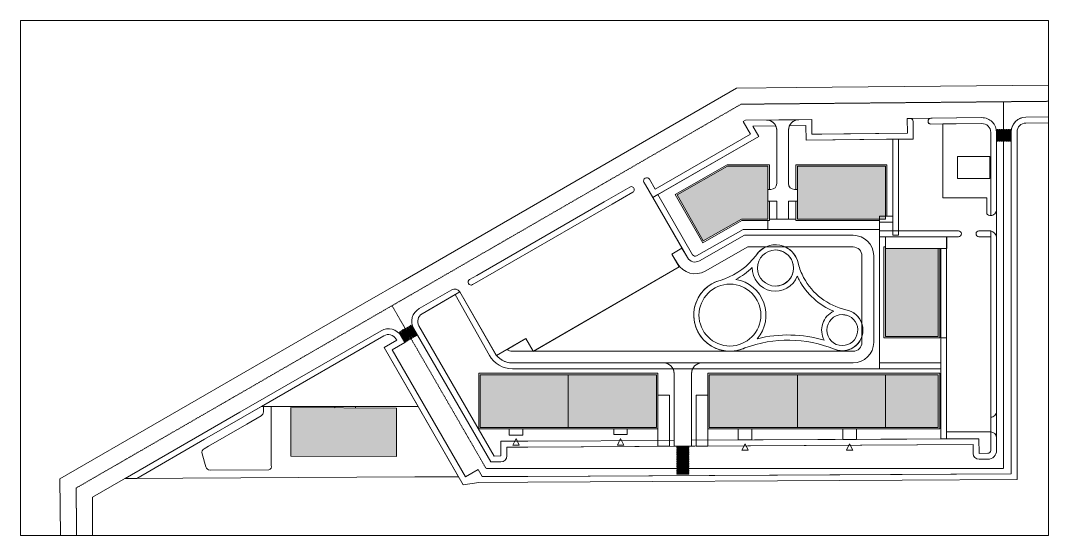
# Model space of a CAD drawing. Header units: millimetres. Extents: x 18162 to 7085488, y 72188 to 247925.
# Drawn here: x 1510062 to 1860112, y 72524 to 247925 of the extents above; entities that cross this region are included whole.
import ezdxf

# ---------------------------------------------------------------- set-up
doc = ezdxf.new("R2010")
doc.units = ezdxf.units.MM
doc.header["$MEASUREMENT"] = 0
doc.linetypes.add('Hidden Line', pattern=[317.5, 211.666667, -105.833333])
doc.layers.add('RENDER_REAL (5)_3_00 ET', color=7, linetype='Continuous')
doc.layers.add('RENDER_REAL (5)_3_Drawing & Figure', color=7, linetype='Continuous')

msp = doc.modelspace()

# ---------------------------------------------------------------- hatches: boundary and pattern name
at = {"layer": 'RENDER_REAL (5)_3_Drawing & Figure', "linetype": 'Continuous', "lineweight": 0}
for points in [[(1764596.7, 198287.8), (1750836.3, 198287.8), (1733659.1, 188519.2), (1742557.4, 172872.4), (1755596.6, 180287.8), (1764596.7, 180287.8)], [(1804596.7, 198287.8), (1774596.7, 198287.8), (1774596.7, 180287.8), (1804596.7, 180287.8)], [(1822596.7, 170288.2), (1804596.7, 170288.2), (1804596.7, 140288.2), (1822596.7, 140288.2)], [(1696596.7, 109288.6), (1696596.7, 127288.6), (1666596.7, 127288.6), (1666596.7, 109288.6)], [(1726596.7, 109288.6), (1726596.7, 127288.6), (1696596.7, 127288.6), (1696596.7, 109288.6)], [(1774596.7, 109288.6), (1774596.7, 127288.6), (1744596.7, 127288.6), (1744596.7, 109288.6)], [(1804596.7, 109288.6), (1804596.7, 127288.6), (1774596.7, 127288.6), (1774596.7, 109288.6)], [(1804596.7, 127288.6), (1804596.7, 109288.6), (1822596.7, 109288.6), (1822596.7, 127288.6)], [(1638117.1, 115933.7), (1602117.4, 116077.3), (1602051.6, 99577.4), (1638051.3, 99433.8)]]:
    msp.add_hatch(color=27, dxfattribs=at).paths.add_polyline_path(points)

# ---------------------------------------------------------------- linework, layer by layer
at = {"layer": 'RENDER_REAL (5)_3_00 ET', "color": 7, "linetype": 'Continuous', "lineweight": 5, "flags": 128}
msp.add_lwpolyline([(1860112.5, 225912.6), (1774204.5, 225101.1), (1753907, 224909.4), (1640309.5, 159308.9), (1627319.9, 151807.6), (1523491.5, 91848.6), (1523616.9, 72524.1)], dxfattribs=at)
at = {"layer": 'RENDER_REAL (5)_3_00 ET', "color": 8, "linetype": 'Hidden Line', "lineweight": 13, "flags": 128}
for points in [[(1860112.5, 220412.3), (1774256.4, 219601.3), (1755405.1, 219423.3), (1643060, 154546), (1630070.4, 147044.7), (1529012.2, 88685.5), (1529117, 72524.1)], [(1636565.2, 150795.4), (1668578.6, 95359.2), (1844812.5, 95359.2), (1844812.5, 220267.8)]]:
    msp.add_lwpolyline(points, dxfattribs=at)
at = {"layer": 'RENDER_REAL (5)_3_00 ET', "color": 7, "linetype": 'Continuous', "lineweight": 5, "flags": 128}
for points in [[(1534617.1, 72524.1), (1534532.8, 85522.3), (1571747.1, 107012.9), (1584736.7, 114514.2), (1632820.8, 142281.9, -0.41421356), (1639651.1, 140452.4), (1640901.4, 138287.5), (1636571.5, 135787), (1661575.7, 92488.2), (1665905.6, 94988.7), (1667308.7, 92559), (1682788.6, 92643.6), (1682843.1, 92643.9), (1847453.3, 93543.4), (1847451.5, 210013.3, -0.41093742), (1852395.5, 215013.1), (1860112.5, 215099.6)], [(1860112.5, 215099.6), (1852395.5, 215013.1, 0.40329022), (1847453.3, 210144.5), (1847453.3, 202074.7), (1847453.3, 93538.2), (1810325.2, 93337.1), (1682843.1, 92643.9), (1682788.6, 92643.6), (1667308.7, 92559), (1665905.6, 94988.7), (1661575.7, 92488.2), (1636571.5, 135787), (1640901.4, 138287.5), (1639651.1, 140452.4, 0.41421356), (1632820.8, 142281.9), (1584736.7, 114514.2), (1571747.1, 107012.9), (1545689.7, 91965.2), (1549689.1, 91965.2), (1572747.3, 105280.9), (1585736.9, 112782.2), (1633821, 140549.9, -0.41421356), (1637919.2, 139452.2), (1638169.2, 139019.3), (1633839.4, 136518.8), (1660844, 89756.1), (1666157.8, 90552.7), (1682799.6, 90643.6), (1682854, 90643.9), (1810325.2, 91340.5), (1849453.3, 91554.3), (1849451.7, 202074.7), (1849451.5, 210013.3, -0.41093742), (1852417.9, 213013.2), (1860112.5, 213099.5)]]:
    msp.add_lwpolyline(points, format="xyb", dxfattribs=at)
for points in [[(1837395.5, 214844.9, -0.41749732), (1842451.5, 209845.3), (1842453.1, 104489), (1842453.1, 101499.8, -0.4126183), (1839469.5, 98499.8), (1836480.4, 98483.5, -0.41421356), (1834469.5, 100472.6), (1834453.1, 103468), (1682788.4, 102643.7), (1675641.4, 102608.9), (1675657.8, 99604.7, -0.41421356), (1673668.8, 97593.8), (1670186, 97574.8), (1643981, 142952.8, -0.41421356), (1645810.5, 149783.1), (1656918.8, 156198, -0.41420588), (1659650.9, 155466.2), (1672164.8, 133823.6), (1682111.7, 139567.8), (1684612.2, 135237.9), (1734405.8, 163992.8), (1731905.4, 168322.7), (1735312.9, 170420.6), (1722867.1, 191972.4), (1722367, 192838.4, -0.39359746), (1722796.6, 194241.2, -0.39359745), (1724226.3, 193912.1), (1726226.7, 190448.2), (1758700.8, 209201.4), (1756200.4, 213531.3), (1756912.2, 213942.4), (1779519.9, 214195.9), (1779575.9, 209196.2), (1782915.7, 209233.6), (1812073.9, 209560.6), (1812017.8, 214560.3)], [(1814039.8, 213571.7, 0.41750165), (1813028.6, 214571.6), (1812017.8, 214560.3), (1812073.9, 209560.6), (1779575.9, 209196.2), (1779519.9, 214195.9), (1756912.2, 213942.4), (1756200.4, 213531.3), (1758700.8, 209201.4), (1726226.7, 190448.2), (1724226.3, 193912.1, 0.93150227), (1722367, 192838.4), (1722867.1, 191972.4), (1725367.5, 187642.6), (1761432.9, 208469.6), (1759411.4, 211970.3), (1767242.5, 212058.1, 0.28666972), (1764097.1, 214022.9), (1775095.8, 214146.2, 0.28502426), (1771939.8, 212110.7), (1777542.4, 212173.6), (1777598.5, 207173.9), (1814095.9, 207583.2), (1814039.8, 212582.8)], [(1775095.8, 214146.2), (1764097.1, 214022.9, -0.41421356), (1767597.1, 210522.9), (1767597.1, 192387.8, -0.41421356), (1765597.1, 190387.8), (1764596.7, 190387.8), (1764596.7, 186387.8), (1767597.1, 186387.8), (1767597.1, 180287.8), (1771597.1, 180287.8), (1771597.1, 186387.8), (1774596.7, 186387.8), (1774596.7, 190387.8), (1773597.1, 190387.8, -0.41421356), (1771597.1, 192387.8), (1771597.1, 210522.9, -0.41421356)], [(1819096.7, 213650.8, -0.4109331), (1820085.5, 214650.8), (1813028.6, 214571.6, -0.41750165), (1814039.8, 213571.7), (1814039.8, 212582.8), (1814039.8, 207508), (1809096.7, 207508), (1809096.7, 185008), (1809096.7, 176288.2), (1829452, 176288.2, -1), (1829452, 174288.2), (1825452, 174288.2), (1825452, 107788.2), (1840452, 107788.2, -0.41420924), (1842453.1, 105788.2), (1842452.9, 114788.2, -0.41421789), (1840452.9, 112788.2), (1840452, 174288.2), (1836452, 174288.2, -1), (1836452, 176288.2), (1839096.7, 176288.2), (1840452.1, 176288.2, -0.26555959), (1842452.1, 174288.2), (1842451.9, 183508, -0.41421668), (1840451.9, 181508), (1840096.7, 181508, -0.41421356), (1839096.7, 182508), (1839096.7, 187508), (1824096.7, 187508), (1824096.7, 207508), (1824095.4, 212695.6), (1820095.9, 212650.8, -0.41421356), (1819096.7, 213582.8)], [(1842451.5, 209845.3, 0.41749732), (1837395.5, 214844.9), (1820085.5, 214650.8, 0.4109331), (1819096.7, 213650.8), (1819096.7, 213582.8, 0.40048949), (1820050.4, 212650.2), (1837417.9, 212845, -0.41749732), (1840451.5, 209845.2), (1840452, 181508, 0.41283602), (1842451.9, 183498.6)], [(1767597.1, 210522.9, 0.11400643), (1767242.5, 212058.1), (1759411.4, 211970.3), (1761432.9, 208469.6), (1727100.9, 188643.5), (1738926.1, 168166.4, 0.41227876), (1740286.4, 167797.2), (1756125.5, 176787.8), (1764596.7, 176787.8), (1764596.7, 179787.8), (1755728.8, 179787.8), (1742369.9, 172190.6), (1732977.2, 188706.6), (1750704, 198787.8), (1765096.7, 198787.8), (1765096.7, 190387.8), (1765597.1, 190387.8, 0.41421356), (1767597.1, 192387.8)], [(1777598.5, 207173.9), (1777542.4, 212173.6), (1771939.8, 212110.7, 0.11554764), (1771597.1, 210522.9), (1771597.1, 192387.8, 0.41421356), (1773597.1, 190387.8), (1774096.7, 190387.8), (1774096.7, 198787.8), (1805096.7, 198787.8), (1805096.7, 181287.8), (1807096.7, 181287.8), (1807096.7, 207504.7)], [(1840451.5, 209845.2, 0.41749732), (1837417.9, 212845), (1824095.4, 212695.6), (1824096.7, 207508), (1824096.7, 187508), (1839096.7, 187508), (1839096.7, 182508, 0.41421356), (1840096.7, 181508), (1840451.9, 181508)], [(1717537.1, 191204, -1.00007436), (1718537.2, 189472), (1711501.1, 185408.8), (1664684.7, 158373.1), (1663980.8, 157966.6, -0.99996437), (1662980.6, 159698.6), (1665416.4, 161105.2), (1708769, 186140.5)], [(1718537.2, 189472, 1.00007436), (1717537.1, 191204), (1708769, 186140.5), (1665416.4, 161105.2), (1662980.6, 159698.6, 0.99996436), (1663980.8, 157966.6), (1664684.7, 158373.1), (1711501.1, 185408.8)], [(1738926.1, 168166.4), (1727100.9, 188643.6), (1725397.1, 187594.6), (1737194.1, 167166.3, 0.41227876), (1741275.1, 166058.7), (1756654.4, 174787.8), (1793596.7, 174787.8, -0.41421356), (1800596.7, 167787.8), (1800596.7, 138288.6, -0.41421356), (1793596.7, 131288.6), (1677553.4, 131288.6, -0.27082864), (1671454, 134853.9), (1659650.9, 155466.2), (1658066.7, 154551.3), (1669711.3, 133872.5, 0.27082864), (1677553.4, 129288.6), (1802596.7, 129288.6), (1802596.7, 176787.8), (1756125.5, 176787.8), (1740286.4, 167797.2, -0.41227876)], [(1840452, 176288.2), (1840453.1, 104489), (1840453.1, 101499.8, -0.4126183), (1839458.6, 100499.8), (1836469.5, 100483.5), (1836442.2, 105478.8), (1738596.7, 104947.1), (1738596.7, 102947), (1834453.1, 103468), (1834469.5, 100472.6, 0.41421356), (1836480.4, 98483.5), (1839469.5, 98499.8, 0.4126183), (1842453.1, 101499.8), (1842453.1, 104489), (1842452.1, 174288.3, 0.26555848), (1840452.1, 176288.2)], [(1802596.7, 176288.2), (1802596.7, 174288.2), (1829452, 174288.2, 1), (1829452, 176288.2)], [(1836452, 174288.2), (1840452.1, 174288.2), (1840452.1, 176288.2), (1836452, 176288.2, 1)], [(1737194.1, 167166.3), (1735314.3, 170421.5), (1731906.7, 168323.5), (1733730.2, 165165.9, 0.41227876), (1743252.5, 162581.7), (1757712.3, 170787.8), (1793596.7, 170787.8, -0.41421356), (1796596.7, 167787.8), (1796596.7, 138288.6, -0.41421356), (1793596.7, 135288.6), (1677553.5, 135288.6, -0.1628761), (1675747.9, 135892.8), (1672163.1, 133822.6, 0.22333281), (1677553.4, 131288.6), (1793596.7, 131288.6, 0.41421356), (1800596.7, 138288.6), (1800596.7, 167787.8, 0.41421356), (1793596.7, 174787.8), (1756654.4, 174787.8), (1741275.1, 166058.7, -0.41227876)], [(1774938.5, 164959.3, 0.68954261), (1760434.3, 167800, -0.14355144), (1749867.2, 159930, -0.01351085), (1748669.3, 159522.4, 1.09728035), (1756750.4, 136401.9, -0.18817369), (1787248.3, 135969.9, 1.11649193), (1791082.5, 149404.3, -0.21579469), (1776751.8, 160404.8, -0.05612627)], [(1757712.3, 170787.8), (1743252.5, 162581.7, -0.41227876), (1733730.2, 165165.9), (1731906.7, 168323.5), (1734405.8, 163992.8), (1684699.9, 135288.6), (1751487.6, 135288.6, -0.8797477), (1748669.3, 159522.4, 0.01351085), (1749867.2, 159930, 0.14355144), (1760434.3, 167800, -0.14548483), (1763806.7, 170787.8)], [(1767146.2, 157471.9, -1), (1767146.2, 169770.7, -1)], [(1767146.2, 169770.7, 1), (1767146.2, 157471.9, 0.46108847), (1773219.6, 164584.9, -0.01087574), (1772973.8, 165584.4, 0.32194961)], [(1793596.7, 170787.8), (1770485.6, 170787.8, -0.24595985), (1774938.5, 164959.3, 0.05612627), (1776751.8, 160404.8, 0.21579469), (1791082.5, 149404.3, -0.27977836), (1796596.7, 144629.6), (1796596.7, 167787.8, 0.41421356)], [(1760930.3, 139533, 0.58581188), (1753655.9, 159718.2, 0.06905185), (1759241.9, 163803.9, 0.84641423), (1774559.4, 160872.8, 0.01529392), (1775202.5, 159576.4, 0.17338822), (1787006, 148876.5, 0.43931114), (1783775.1, 139041.8, 0.13298979)], [(1759241.9, 163803.9, -0.06905185), (1753655.9, 159718.2, -0.58581188), (1760930.3, 139533, -0.13298979), (1783775.1, 139041.8, -0.43931114), (1787006, 148876.5, -0.17338822), (1775202.5, 159576.4, -0.01529392), (1774559.4, 160872.8, -0.84641423)], [(1751635.1, 137044.7, -1), (1751635.1, 158128.3, -1)], [(1751635.1, 158128.3, 1), (1751635.1, 137044.7, 1)], [(1659650.9, 155466.2, 0.41421356), (1656918.7, 156198), (1645810.5, 149783.1, 0.41421356), (1643981, 142952.8), (1670186, 97574.8), (1673668.8, 97593.8, 0.41421356), (1675657.8, 99604.7), (1675641.4, 102608.9), (1682788.4, 102643.7), (1737407.3, 102940.6), (1732596.7, 102940.6), (1732596.7, 104914.5), (1682778.1, 104643.7), (1673630.5, 104599.1), (1673657.9, 99593.8), (1671336.9, 99581.1), (1645713, 143953, -0.41421356), (1646810.6, 148051.2)], [(1658066.7, 154551.3), (1646810.6, 148051.2, 0.41421356), (1645713, 143953), (1671336.9, 99581.1), (1673657.9, 99593.8), (1673630.5, 104599.1), (1682778.1, 104643.7), (1732596.7, 104914.5), (1732596.7, 127788.6, 0.11118252), (1732259, 129288.6), (1677553.4, 129288.6, -0.27082864), (1669711.3, 133872.5)], [(1789907.1, 137204.5, -1), (1789907.1, 147746.3, -0.03969797), (1790740.2, 147680.1, 0.00622897), (1791316.1, 147554.5, -0.87308713)], [(1790740.2, 147680.1, 0.03969797), (1789907.1, 147746.3, 1), (1789907.1, 137204.5, 0.87308713), (1791316.1, 147554.5, -0.00622897)], [(1633821, 140549.9), (1592064.4, 116436.2), (1598139.1, 116436.2), (1617139.1, 116436.2), (1624139.1, 116436.2), (1643139.1, 116436.2), (1645436.7, 116436.2), (1633839.4, 136518.8), (1638169.2, 139019.3), (1637919.2, 139452.2, 0.41421356)], [(1796596.7, 140288.2, -0.4353158), (1787248.3, 135969.9, 0.18817369), (1756750.4, 136401.9, -0.10461825), (1751782.6, 135288.6), (1793596.7, 135288.6, 0.41421356), (1796596.7, 138288.6)], [(1684582.9, 135288.6), (1682111.7, 139567.8), (1675747.9, 135892.8, 0.1628761), (1677553.5, 135288.6)], [(1729096.7, 131288.6, -0.41421356), (1732596.7, 127788.6), (1732596.7, 102940.6), (1738596.7, 102940.6), (1738596.7, 127788.6, -0.41421356), (1742096.7, 131288.6)], [(1802596.7, 129288.6), (1738934.4, 129288.6, 0.11118252), (1738596.7, 127788.6), (1738596.7, 104947.1), (1824496.8, 105413.9), (1823452, 105413.9), (1823452, 129288.6)], [(1595451.2, 113748.4), (1595451.2, 116436.2), (1592784.8, 116436.2), (1592784.8, 114614.3, -0.26792274), (1592034.9, 113315.3), (1587081.1, 110454.6), (1574091.4, 102953.3), (1572582.9, 102082.2, 0.34196071), (1571887.8, 100381.8), (1573141.5, 95867.4, 0.33821705), (1574593.7, 94768.8), (1594669.2, 94862, 0.41288682), (1595452.4, 96353.4), (1595451.2, 107124.1)], [(1825452, 107788.2), (1825452, 105419.1), (1836442.2, 105478.8), (1836469.5, 100483.5), (1839458.6, 100499.8, 0.4126183), (1840453.1, 101499.8), (1840453.1, 104489), (1840453, 107788.2)]]:
    msp.add_lwpolyline(points, format="xyb", close=True, dxfattribs=at)
for points in [[(1807096.7, 207508), (1807096.7, 174788.2), (1809096.7, 174788.2), (1809096.7, 207508)], [(1767597.1, 180287.8), (1767597.1, 186387.8), (1765096.7, 186387.8), (1765096.7, 180287.8)], [(1771597.1, 186387.8), (1771597.1, 180287.8), (1774096.7, 180287.8), (1774096.7, 186387.8)], [(1774096.7, 180287.8), (1765096.7, 180287.8), (1765096.7, 179787.8), (1764596.7, 179787.8), (1764596.7, 176787.8), (1802596.7, 176787.8), (1802596.7, 179287.8), (1802596.7, 179787.8), (1774096.7, 179787.8)], [(1802596.7, 181287.8), (1802596.7, 179287.8), (1807096.7, 179287.8), (1807096.7, 181287.8)], [(1807096.7, 176288.2), (1807096.7, 179287.8), (1802596.7, 179287.8), (1802596.7, 176288.2)], [(1804596.7, 174288.2), (1802596.7, 174288.2), (1802596.7, 131288.6), (1823452, 131288.6), (1823452, 139788.2), (1823452, 170288.2), (1823096.7, 170288.2), (1823096.7, 139788.2), (1804096.7, 139788.2), (1804096.7, 170788.2), (1804596.7, 170788.2)], [(1823724.2, 174288.2), (1804596.7, 174288.2), (1804596.7, 170288.2), (1823724.2, 170288.2), (1825474.2, 170288.2), (1825474.2, 174288.2)], [(1825452, 170288.2), (1823452, 170288.2), (1823452, 139788.2), (1825452, 139788.2)], [(1825452, 105413.9), (1825452, 139788.2), (1823452, 139788.2), (1823452, 105413.9)], [(1802596.7, 131288.6), (1802596.7, 129288.6), (1823452, 129288.6), (1823452, 131288.6)], [(1727096.7, 108788.6), (1666096.7, 108788.6), (1666096.7, 127788.6), (1727096.7, 127788.6)], [(1804096.7, 127788.6), (1805096.7, 127788.6), (1823096.7, 127788.6), (1823096.7, 108788.6), (1805096.7, 108788.6), (1804096.7, 108788.6), (1744096.7, 108788.6), (1744096.7, 127788.6)], [(1731096.7, 108161.1), (1731096.7, 120288.6), (1727096.7, 120288.6), (1727096.7, 108161.1), (1727096.7, 102913.5), (1731096.7, 102913.5)], [(1744096.7, 108161.1), (1744096.7, 120288.6), (1740096.7, 120288.6), (1740096.7, 108161.1), (1740096.7, 102981.1), (1744096.7, 102981.1)], [(1592064.4, 116436.2), (1585736.9, 112782.2), (1572747.3, 105280.9), (1549689.1, 91965.2), (1545689.7, 91965.2), (1545590.4, 91907.9), (1644339.1, 92440.1), (1659247.6, 92520.4), (1645436.7, 116436.2), (1643139.1, 116436.2), (1624139.1, 116436.2), (1624139.1, 115989.4), (1638117.1, 115933.7), (1638051.3, 99433.8), (1602051.6, 99577.4), (1602117.4, 116077.3), (1617139.1, 116017.3), (1617139.1, 116436.2), (1598139.1, 116436.2)], [(1676496.7, 108788.6), (1676496.7, 106692.8), (1681096.7, 106692.8), (1681096.7, 108788.6)], [(1716696.7, 108788.6), (1712096.7, 108788.6), (1712096.7, 106899.1), (1716696.7, 106899.1)], [(1754496.7, 108788.6), (1754496.7, 105042.4), (1759096.7, 105042.4), (1759096.7, 108788.6)], [(1794696.7, 108788.6), (1790096.7, 108788.6), (1790096.7, 105235.3), (1794696.7, 105235.3)]]:
    msp.add_lwpolyline(points, close=True, dxfattribs=at)
at = {"layer": 'RENDER_REAL (5)_3_Drawing & Figure', "color": 7, "linetype": 'Continuous', "lineweight": 13, "flags": 128}
msp.add_lwpolyline([(1510062.5, 72524.1), (1860112.5, 72524.1), (1860112.5, 247925.2), (1510062.5, 247925.2)], close=True, dxfattribs=at)
at = {"layer": 'RENDER_REAL (5)_3_Drawing & Figure', "color": 7, "linetype": 'Continuous', "lineweight": 5, "flags": 128}
for points in [[(1842701.6, 206852.7), (1843001.6, 206853.1), (1842996.9, 210853.1), (1842696.9, 210852.7)], [(1843301.6, 206853.4), (1843601.6, 206853.8), (1843596.9, 210853.8), (1843296.9, 210853.4)], [(1843901.6, 206854.1), (1844201.6, 206854.5), (1844196.9, 210854.5), (1843896.9, 210854.1)], [(1844501.6, 206854.8), (1844801.6, 206855.2), (1844796.9, 210855.2), (1844496.9, 210854.8)], [(1845101.6, 206855.6), (1845401.6, 206855.9), (1845396.9, 210855.9), (1845096.9, 210855.5)], [(1845701.6, 206856.3), (1846001.6, 206856.6), (1845996.9, 210856.6), (1845696.9, 210856.3)], [(1846301.6, 206857), (1846601.6, 206857.3), (1846596.9, 210857.3), (1846296.9, 210857)], [(1846901.6, 206857.7), (1847201.6, 206858), (1847196.9, 210858), (1846896.9, 210857.7)], [(1829137.2, 194070.7), (1840199.3, 194070.7), (1840199.3, 201656.1), (1829137.2, 201656.1)], [(1764596.7, 198287.8), (1750836.3, 198287.8), (1733659.1, 188519.2), (1742557.4, 172872.4), (1755596.6, 180287.8), (1764596.7, 180287.8)], [(1804596.7, 198287.8), (1774596.7, 198287.8), (1774596.7, 180287.8), (1804596.7, 180287.8)], [(1822596.7, 170288.2), (1804596.7, 170288.2), (1804596.7, 140288.2), (1822596.7, 140288.2)], [(1643715.8, 139912.7), (1643975.6, 140062.8), (1641975.2, 143526.7), (1641715.4, 143376.7)], [(1644235.4, 140212.8), (1644495.2, 140362.8), (1642494.8, 143826.7), (1642235, 143676.7)], [(1644754.9, 140512.9), (1645014.7, 140662.9), (1643014.4, 144126.8), (1642754.6, 143976.8)], [(1641117.8, 138412.5), (1641377.6, 138562.5), (1639377.3, 142026.4), (1639117.5, 141876.4)], [(1641637.4, 138712.5), (1641897.2, 138862.6), (1639896.9, 142326.5), (1639637.1, 142176.4)], [(1642157, 139012.6), (1642416.8, 139162.6), (1640416.5, 142626.5), (1640156.7, 142476.5)], [(1642676.6, 139312.6), (1642936.4, 139462.7), (1640936.1, 142926.6), (1640676.3, 142776.6)], [(1643196.2, 139612.7), (1643456, 139762.7), (1641455.6, 143226.6), (1641195.8, 143076.6)], [(1696596.7, 109288.6), (1696596.7, 127288.6), (1666596.7, 127288.6), (1666596.7, 109288.6)], [(1726596.7, 109288.6), (1726596.7, 127288.6), (1696596.7, 127288.6), (1696596.7, 109288.6)], [(1774596.7, 109288.6), (1774596.7, 127288.6), (1744596.7, 127288.6), (1744596.7, 109288.6)], [(1804596.7, 109288.6), (1804596.7, 127288.6), (1774596.7, 127288.6), (1774596.7, 109288.6)], [(1804596.7, 127288.6), (1804596.7, 109288.6), (1822596.7, 109288.6), (1822596.7, 127288.6)], [(1638117.1, 115933.7), (1602117.4, 116077.3), (1602051.6, 99577.4), (1638051.3, 99433.8)], [(1678796.7, 105518.7), (1677696.7, 103318.7), (1679896.7, 103318.7)], [(1714396.7, 105518.7), (1713296.7, 103318.7), (1715496.7, 103318.7)], [(1737599.8, 102374.6), (1737599.4, 102674.6), (1733599.4, 102669.9), (1733599.8, 102369.9)], [(1737600.5, 101774.6), (1737600.1, 102074.6), (1733600.1, 102069.9), (1733600.5, 101769.9)], [(1756796.7, 103753.6), (1755696.7, 101553.6), (1757896.7, 101553.6)], [(1792396.7, 103753.6), (1791296.7, 101553.6), (1793496.7, 101553.6)], [(1737601.2, 101174.6), (1737600.8, 101474.6), (1733600.8, 101469.9), (1733601.2, 101169.9)], [(1737601.9, 100574.6), (1737601.5, 100874.6), (1733601.6, 100869.9), (1733601.9, 100569.9)], [(1737602.6, 99974.6), (1737602.3, 100274.6), (1733602.3, 100269.9), (1733602.6, 99969.9)], [(1737603.3, 99374.6), (1737603, 99674.6), (1733603, 99669.9), (1733603.3, 99369.9)], [(1737604, 98774.6), (1737603.7, 99074.6), (1733603.7, 99069.9), (1733604, 98769.9)], [(1737604.7, 98174.6), (1737604.4, 98474.6), (1733604.4, 98469.9), (1733604.7, 98169.9)], [(1737600.1, 97574.6), (1737599.8, 97874.6), (1733599.8, 97869.9), (1733600.1, 97569.9)], [(1737600.8, 96974.6), (1737600.5, 97274.6), (1733600.5, 97269.9), (1733600.8, 96969.9)], [(1737601.5, 96374.6), (1737601.2, 96674.6), (1733601.2, 96669.9), (1733601.6, 96369.9)], [(1737602.3, 95774.6), (1737601.9, 96074.6), (1733601.9, 96069.9), (1733602.3, 95769.9)], [(1737603, 95174.6), (1737602.6, 95474.6), (1733602.6, 95469.9), (1733603, 95169.9)], [(1737603.7, 94574.6), (1737603.3, 94874.6), (1733603.3, 94869.9), (1733603.7, 94569.9)], [(1737604.4, 93974.6), (1737604, 94274.6), (1733604, 94269.9), (1733604.4, 93969.9)], [(1737605.1, 93374.6), (1737604.7, 93674.6), (1733604.7, 93669.9), (1733605.1, 93369.9)]]:
    msp.add_lwpolyline(points, close=True, dxfattribs=at)

doc.saveas('drawing.dxf')
